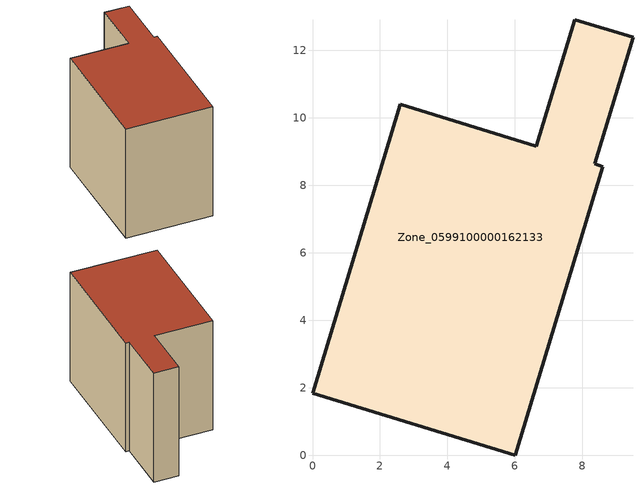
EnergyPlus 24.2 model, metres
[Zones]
Zone_0599100000162133
 floor ground (C_G): 6.64,9.16 7.78,12.9 9.5,12.38 8.36,8.63 8.61,8.55 6.01,0 0,1.84 2.6,10.39 z0
 wall outside (C_F): 6.01,0 8.61,8.55 8.36,8.63 9.5,12.38 7.78,12.9 6.64,9.16 2.6,10.39 0,1.84 6.01,0 z0:8.73
 roof outside (C_R): 6.64,9.16 2.6,10.39 0,1.84 6.01,0 8.61,8.55 8.36,8.63 9.5,12.38 7.78,12.9 z8.73
[BUILDING]
Pand.0599100000162133: North Axis=0; Terrain=City; Loads Convergence Tolerance Value=0.04; Temperature Convergence Tolerance Value=0.4; Solar Distribution=FullExterior; Maximum Number of Warmup Days=25; Minimum Number of Warmup Days=1
[Site:Location]
Rotterdam.The.Hague.AP_ZH_NLD Design_Conditions: Latitude=51.96; Longitude=4.45; Time Zone=1; Elevation=-4.5
[SITE:GROUNDTEMPERATURE:BUILDINGSURFACE]
18, 18, 18, 18, 18, 18, 18, 18, 18, 18, 18, 18
[MATERIAL] Thermal Absorptance=0.9; Solar Absorptance=0.7; Visible Absorptance=0.7
Name | Roughness | Thickness | Conductivity | Density | Specific Heat
G.TC.1975-1991 | MediumSmooth | 0.15 | 0.288461 | 540 | 1210
F.TC.1975-1991 | Rough | 0.3 | 0.230769 | 1920 | 840
R.TC.1975-1991 | MediumRough | 0.2 | 0.153846 | 1500 | 1000
[CONSTRUCTION]
C_G: G.TC.1975-1991
C_F: F.TC.1975-1991
C_R: R.TC.1975-1991
[ZONE]
Zone_0599100000162133: Type=1; Multiplier=1; Ceiling Height=Autocalculate; Volume=Autocalculate; Floor Area=autocalculate; Part of Total Floor Area=Yes
[ZONEINFILTRATION:DESIGNFLOWRATE]
Infil_Zone_0599100000162133: Zone or ZoneList or Space or SpaceList=Zone_0599100000162133; Schedule=AlwaysOn; Design Flow Rate Calculation Method=Flow/Area; Flow Rate per Floor Area=0.003; Constant Term Coefficient=1; Temperature Term Coefficient=0; Velocity Term Coefficient=0; Velocity Squared Term Coefficient=0
[HVACTEMPLATE:ZONE:IDEALLOADSAIRSYSTEM]
Zone_0599100000162133: Maximum Heating Supply Air Temperature=50; Minimum Cooling Supply Air Temperature=13; Maximum Heating Supply Air Humidity Ratio=0.0156; Minimum Cooling Supply Air Humidity Ratio=0.0077; Heating Limit=NoLimit; Cooling Limit=NoLimit; Dehumidification Control Type=ConstantSensibleHeatRatio; Cooling Sensible Heat Ratio=0.7; Dehumidification Setpoint=60; Humidification Control Type=None; Humidification Setpoint=30; Outdoor Air Method=None; Outdoor Air Flow Rate per Person=0.00944; Outdoor Air Flow Rate per Zone Floor Area=0; Outdoor Air Flow Rate per Zone=0; Demand Controlled Ventilation Type=None; Outdoor Air Economizer Type=NoEconomizer; Heat Recovery Type=None; Sensible Heat Recovery Effectiveness=0.7; Latent Heat Recovery Effectiveness=0.65
[ZONECONTROL:THERMOSTAT]
ThermostatControl_Zone_0599100000162133: Zone or ZoneList=Zone_0599100000162133; Control Type Schedule=DualSetpointControlType; Control 1=Thermostat_Zone_0599100000162133; Temperature Difference Between Cutout And Setpoint=0
[THERMOSTATSETPOINT:DUALSETPOINT]
Thermostat_Zone_0599100000162133: Heating Setpoint Temperature Schedule=HeatingSetpoint_Zone_0599100000162133; Cooling Setpoint Temperature Schedule=CoolingSetpoint_Zone_0599100000162133
[SCHEDULE:COMPACT]
HeatingSetpoint_Zone_0599100000162133: Through: 12/31, For: AllDays, Until: 24:00, 21
CoolingSetpoint_Zone_0599100000162133: Through: 12/31, For: AllDays, Until: 24:00, 24
DualSetpointControlType: Through: 12/31, For: AllDays, Until: 24:00, 4
AlwaysOn: Through: 12/31, For: AllDays, Until: 24:00, 1
